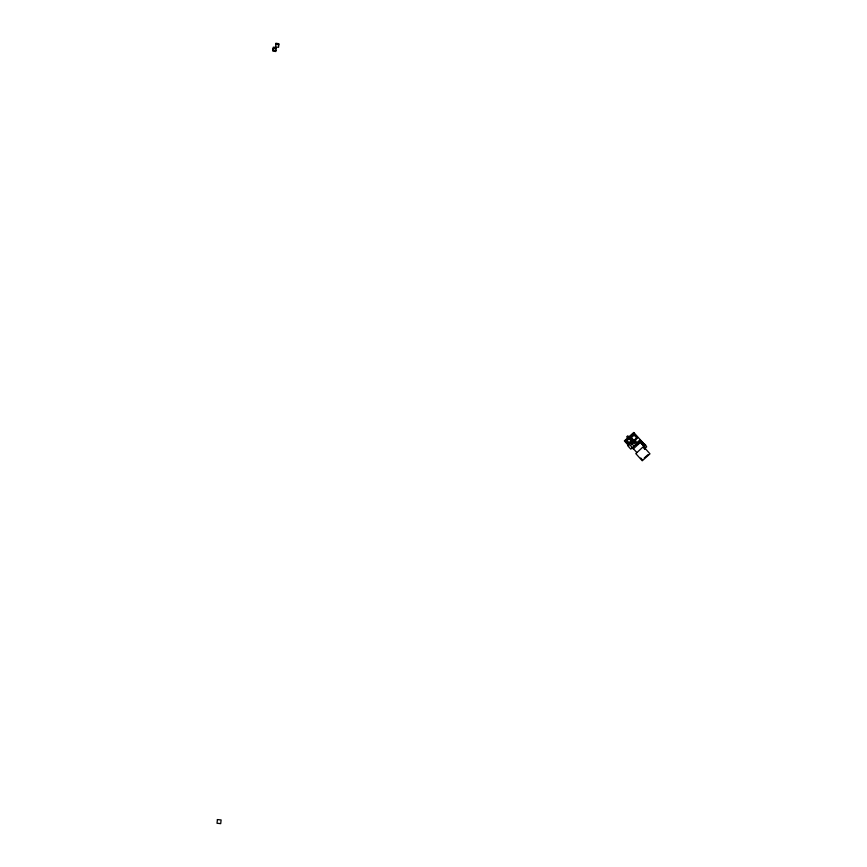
<?xml version="1.0" encoding="UTF-8"?>
<svg xmlns="http://www.w3.org/2000/svg" width="867" height="867" viewBox="0 0 867 867"><rect width="100%" height="100%" fill="white"/><g stroke="black" fill="none" stroke-linecap="round" stroke-linejoin="round"><path stroke-width="1.3" d="M627.686 437.922L624.37 440.902L628.846 445.876M628.792 436.925L633.766 432.46L646.674 446.83L644.463 448.813M634.265 433.012L629.843 436.99L634.308 441.953M629.236 438.529L627.025 440.512L629.009 442.723L632.325 439.742M630.342 437.532L634.211 434.064L637.678 437.933L633.82 441.401M629.735 439.081L630.84 438.084M627.849 444.771L631.718 441.292M631.609 443.395L632.162 442.896M635.749 440.664L630.439 445.432L636.898 452.617M640.225 439.645L636.909 442.625L635.413 440.967M641.212 440.75L637.343 444.218L634.861 441.466M633.419 448.748L640.605 442.289M641.103 442.842L642.209 441.856M641.212 442.961L642.317 441.975M641.417 443.2L642.523 442.213M641.526 443.319L642.631 442.322M641.634 443.438L642.74 442.441M641.743 443.557L642.848 442.56M641.851 443.676L642.956 442.679M641.948 443.796L643.054 442.799M642.057 443.915L643.162 442.918L642.165 444.034M642.274 444.153L643.379 443.156M642.49 444.381L643.585 443.395M642.588 444.5L643.693 443.514M642.696 444.619L643.802 443.633M642.805 444.738L643.91 443.752M642.913 444.858L644.018 443.861M643.021 444.977L644.127 443.98M643.119 445.096L644.224 444.099M643.336 445.335L644.441 444.337M643.444 445.454L644.549 444.457M643.552 445.573L644.658 444.576M643.661 445.692L644.755 444.695M643.758 445.801L645.438 444.446L645.687 445.725M643.867 445.92L644.972 444.934M645.081 445.053L635.793 453.604L642.252 460.789L649.979 453.842L643.531 446.657M644.203 458.036L647.985 454.633M275.89 44.401L278.838 44.716M276.194 48.541L273.235 48.227L272.921 51.175L275.869 51.5L276.248 47.49L273.289 47.176L272.975 50.123L275.934 50.449M644.083 446.158L639.608 441.184L630.775 449.128L627.795 445.811L632.216 441.845L628.738 437.976L625.421 440.956L628.9 444.825M643.477 447.708L645.037 449.442M636.237 445.215L627.806 435.819L626.7 436.816L628.185 438.474M630.374 440.902L632.65 443.449M631.111 442.842L634.091 446.158M625.974 440.458L628.954 443.774M631.88 448.141L632.379 448.694M640.746 458.004L642.306 459.738M275.944 43.35L275.608 46.981L278.567 47.306L278.892 43.664L275.944 43.35M217.411 819.564L217.021 823.249L220.706 823.65L221.107 819.954L217.411 819.564M634.156 435.115L631.393 437.597L633.875 440.36L636.638 437.878L634.156 435.115"/></g></svg>
